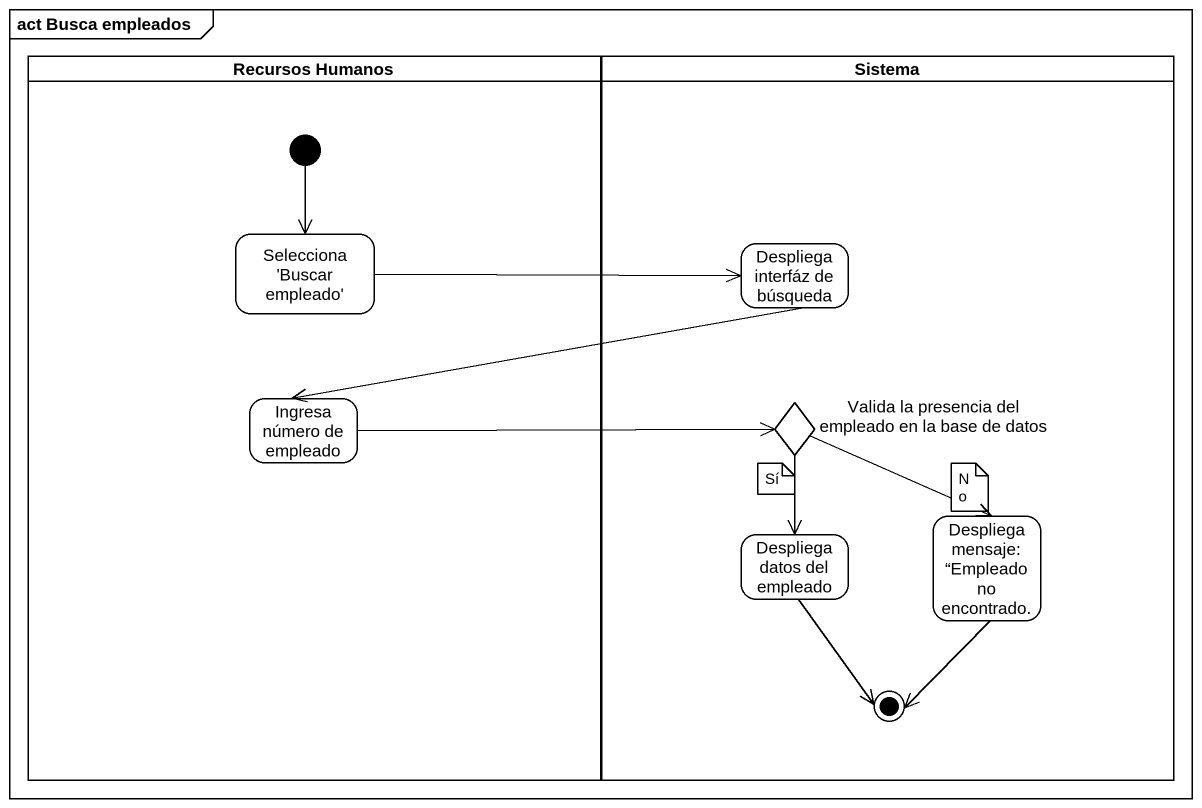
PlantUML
@startuml
mainframe act Busca empleados
hide empty description
state "Recursos Humanos" as Recursos_Humanos <<partition>> {
  state "Selecciona 'Buscar empleado'" as Selecciona_Buscar_empleado
  state "Ingresa número de empleado" as Ingresa_número_de_empleado
  [*] --> Selecciona_Buscar_empleado
}
state Sistema <<partition>> {
  state "Despliega interfáz de búsqueda" as Despliega_interfáz_de
  state "Valida la presencia del empleado en la base de datos" as Valida_la_presencia_del <<choice>>
  state "Despliega datos del empleado" as Despliega_datos_del_empleado
  state "Despliega mensaje: “Empleado no encontrado." as Despliega_mensaje_Empleado
  Despliega_datos_del_empleado --> [*]
  Despliega_mensaje_Empleado --> [*]
}
Selecciona_Buscar_empleado -right-> Despliega_interfáz_de
Despliega_interfáz_de -left-> Ingresa_número_de_empleado
Ingresa_número_de_empleado -right-> Valida_la_presencia_del
Valida_la_presencia_del --> Despliega_datos_del_empleado
Valida_la_presencia_del --> Despliega_mensaje_Empleado
note as N1
  Sí
end note
note as N2
  No
end note
@enduml
